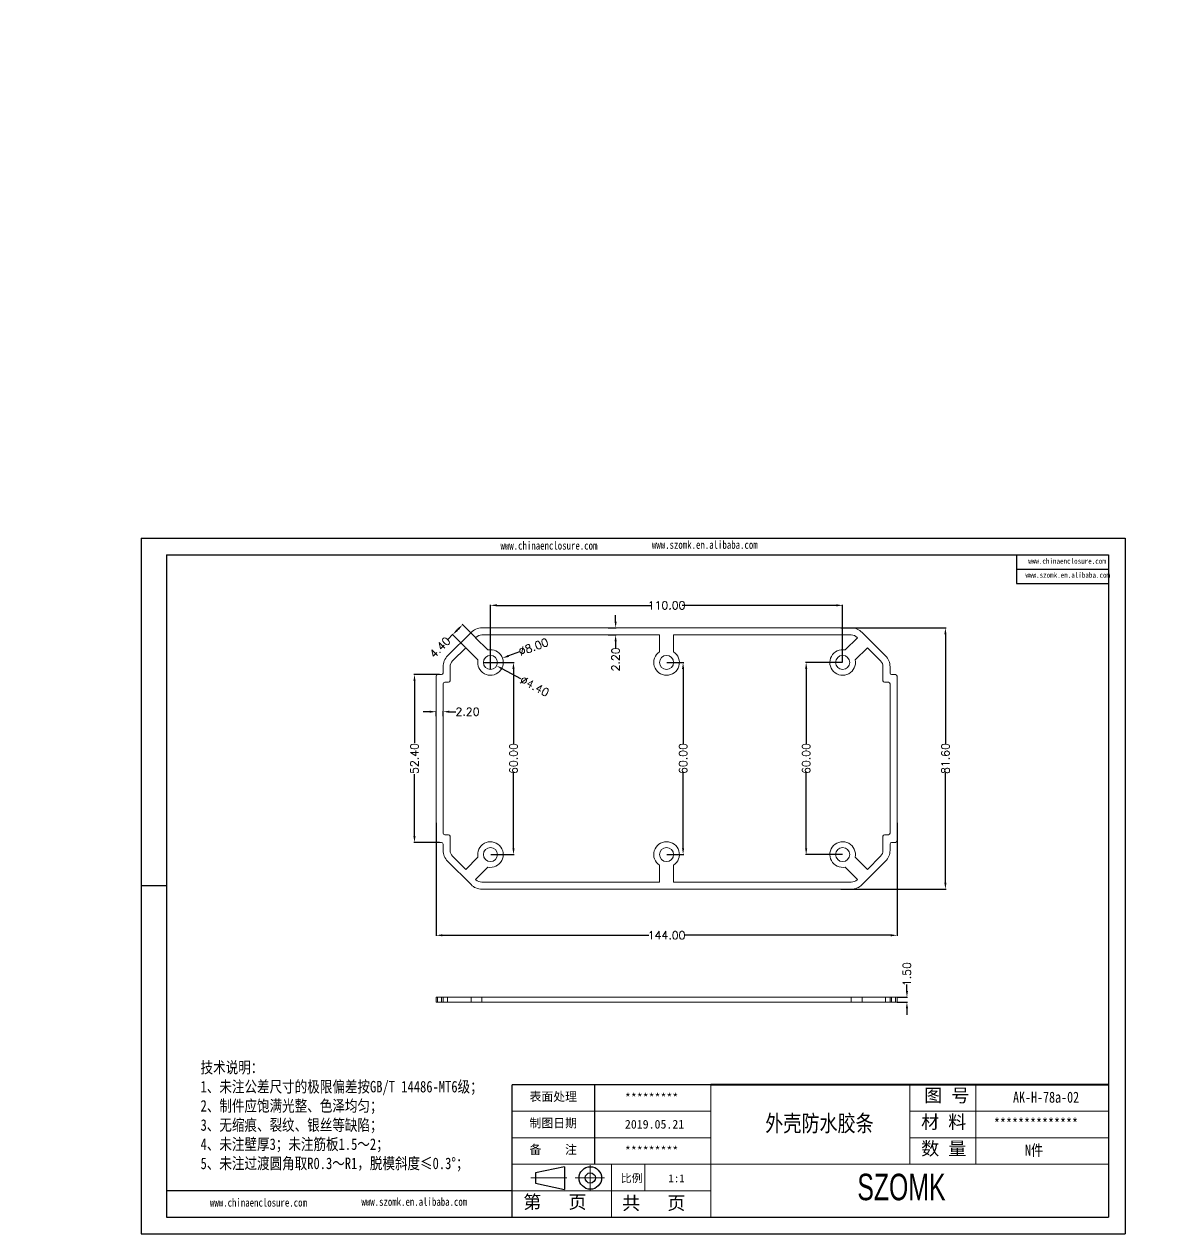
# Model space of a CAD drawing. Header units: inches. Extents: x 1127 to 4647, y 569 to 968.
# Drawn here: x 2346.3 to 2706.9, y 573 to 950.8 of the extents above; entities that cross this region are included whole.
import ezdxf

# ---------------------------------------------------------------- set-up
doc = ezdxf.new("R2010")
doc.units = ezdxf.units.IN
doc.linetypes.add('CENTER2', pattern=[28.575, 19.05, -3.175, 3.175, -3.175])
doc.layers.add('文字', color=81, linetype='Continuous')
for name, color, linetype, lineweight in [('粗实线', 7, 'Continuous', 30), ('细实线', 3, 'Continuous', 9), ('细点划线', 2, 'CENTER2', 9)]:
    doc.layers.add(name, color=color, linetype=linetype, lineweight=lineweight)
doc.styles.get("Standard").update_dxf_attribs({"font": 'txt', "bigfont": 'gbcbig.shx'})
doc.styles.add('宋体', font='', dxfattribs={"width": 0.8, "height": 3.5})
doc.styles.add('长仿宋', font='', dxfattribs={"width": 0.7, "height": 4})
doc.styles.get('宋体').set_extended_font_data('SimSun')
doc.styles.get('长仿宋').set_extended_font_data('SimSun')
doc.dimstyles.new('2', dxfattribs={"dimtxt": 1.5, "dimasz": 0.6, "dimexe": 0.18, "dimexo": 0.0625, "dimgap": 0.09, "dimtad": 0, "dimtih": 1, "dimtoh": 1, "dimzin": 0, "dimdsep": 46, "dimtxsty": 'Standard', "dimcen": 0, "dimadec": 0, "dimazin": 2, "dimtfac": 1, "dimtofl": 0, "dimtmove": 0, "dimatfit": 3, "dimfxl": 1, "dimtolj": 1, "dimtzin": 0, "dimarcsym": 0})
doc.dimstyles.new('2.5', dxfattribs={"dimtxt": 2.5, "dimasz": 2, "dimexe": 0.18, "dimexo": 0.0625, "dimgap": 0.09, "dimtad": 0, "dimzin": 0, "dimdsep": 46, "dimtxsty": 'Standard', "dimcen": 2, "dimadec": 0, "dimazin": 0, "dimtfac": 1, "dimtofl": 0, "dimtmove": 0, "dimatfit": 3, "dimfxl": 1, "dimtolj": 1, "dimtzin": 0, "dimarcsym": 0})

# ---------------------------------------------------------------- blocks, each defined once
blk = doc.blocks.new('*D104')
at = {"color": 0, "lineweight": -2}
for p, q in [((2622.02, 648.83), (2622.02, 650.83)), ((2619.01, 646.83), (2622.2, 646.83)), ((2619.01, 645.33), (2622.2, 645.33)), ((2622.02, 643.33), (2622.02, 641.33))]:
    blk.add_line(p, q, dxfattribs=at)
at = {"color": 0}
for points in [[(2621.69, 648.83), (2622.36, 648.83), (2622.02, 646.83)], [(2621.69, 643.33), (2622.36, 643.33), (2622.02, 645.33)]]:
    blk.add_solid(points, dxfattribs=at)
at = {"layer": 'Defpoints', "color": 0}
for p in [(2618.95, 646.83), (2622.02, 646.83), (2618.95, 645.33)]:
    blk.add_point(p, dxfattribs=at)
at = {"color": 0, "insert": (2622.02, 654.05), "char_height": 2.5, "attachment_point": 5, "rotation": 90}
blk.add_mtext('\\A1;1.50', dxfattribs=at)
blk = doc.blocks.new('*D105')
at = {"color": 0, "lineweight": -2}
for p, q in [((2474.95, 701.28), (2474.95, 666.01)), ((2618.95, 701.28), (2618.95, 666.01)), ((2476.95, 666.19), (2541.44, 666.19)), ((2616.95, 666.19), (2552.45, 666.19))]:
    blk.add_line(p, q, dxfattribs=at)
at = {"color": 0}
for points in [[(2476.95, 666.52), (2476.95, 665.86), (2474.95, 666.19)], [(2616.95, 666.52), (2616.95, 665.86), (2618.95, 666.19)]]:
    blk.add_solid(points, dxfattribs=at)
at = {"layer": 'Defpoints', "color": 0}
for p in [(2474.95, 701.34), (2618.95, 701.34), (2618.95, 666.19)]:
    blk.add_point(p, dxfattribs=at)
at = {"color": 0, "insert": (2546.95, 666.19), "char_height": 2.5, "attachment_point": 5}
blk.add_mtext('\\A1;144.00', dxfattribs=at)
blk = doc.blocks.new('*D106')
at = {"color": 0, "lineweight": -2}
for p, q in [((2601.33, 762.2), (2634.23, 762.2)), ((2634.05, 760.2), (2634.05, 725.87)), ((2634.05, 682.6), (2634.05, 716.94)), ((2601.33, 680.6), (2634.23, 680.6))]:
    blk.add_line(p, q, dxfattribs=at)
at = {"color": 0}
for points in [[(2633.71, 760.2), (2634.38, 760.2), (2634.05, 762.2)], [(2633.71, 682.6), (2634.38, 682.6), (2634.05, 680.6)]]:
    blk.add_solid(points, dxfattribs=at)
at = {"layer": 'Defpoints', "color": 0}
for p in [(2601.26, 762.2), (2634.05, 762.2), (2601.26, 680.6)]:
    blk.add_point(p, dxfattribs=at)
at = {"color": 0, "insert": (2634.05, 721.4), "char_height": 2.5, "attachment_point": 5, "rotation": 90}
blk.add_mtext('\\A1;81.60', dxfattribs=at)
blk = doc.blocks.new('*D107')
at = {"color": 0, "lineweight": -2}
for p, q in [((2492.01, 751.4), (2499.32, 751.4)), ((2499.14, 749.4), (2499.14, 725.87)), ((2499.14, 693.4), (2499.14, 716.94)), ((2492.01, 691.4), (2499.32, 691.4))]:
    blk.add_line(p, q, dxfattribs=at)
at = {"color": 0}
for points in [[(2498.8, 749.4), (2499.47, 749.4), (2499.14, 751.4)], [(2498.8, 693.4), (2499.47, 693.4), (2499.14, 691.4)]]:
    blk.add_solid(points, dxfattribs=at)
at = {"layer": 'Defpoints', "color": 0}
for p in [(2491.95, 751.4), (2499.14, 751.4), (2491.95, 691.4)]:
    blk.add_point(p, dxfattribs=at)
at = {"color": 0, "insert": (2499.14, 721.4), "char_height": 2.5, "attachment_point": 5, "rotation": 90}
blk.add_mtext('\\A1;60.00', dxfattribs=at)
blk = doc.blocks.new('*D108')
at = {"color": 0, "lineweight": -2}
for p, q in [((2547.01, 751.4), (2552.29, 751.4)), ((2552.11, 749.4), (2552.11, 725.87)), ((2552.11, 693.4), (2552.11, 716.94)), ((2547.01, 691.4), (2552.29, 691.4))]:
    blk.add_line(p, q, dxfattribs=at)
at = {"color": 0}
for points in [[(2551.78, 749.4), (2552.44, 749.4), (2552.11, 751.4)], [(2551.78, 693.4), (2552.44, 693.4), (2552.11, 691.4)]]:
    blk.add_solid(points, dxfattribs=at)
at = {"layer": 'Defpoints', "color": 0}
for p in [(2546.95, 751.4), (2546.95, 691.4), (2552.11, 691.4)]:
    blk.add_point(p, dxfattribs=at)
at = {"color": 0, "insert": (2552.11, 721.4), "char_height": 2.5, "attachment_point": 5, "rotation": 90}
blk.add_mtext('\\A1;60.00', dxfattribs=at)
blk = doc.blocks.new('*D109')
at = {"color": 0, "lineweight": -2}
for p, q in [((2601.89, 751.4), (2590.37, 751.4)), ((2590.55, 749.4), (2590.55, 725.87)), ((2590.55, 693.4), (2590.55, 716.94)), ((2601.89, 691.4), (2590.37, 691.4))]:
    blk.add_line(p, q, dxfattribs=at)
at = {"color": 0}
for points in [[(2590.22, 749.4), (2590.89, 749.4), (2590.55, 751.4)], [(2590.22, 693.4), (2590.89, 693.4), (2590.55, 691.4)]]:
    blk.add_solid(points, dxfattribs=at)
at = {"layer": 'Defpoints', "color": 0}
for p in [(2601.95, 751.4), (2590.55, 691.4), (2601.95, 691.4)]:
    blk.add_point(p, dxfattribs=at)
at = {"color": 0, "insert": (2590.55, 721.4), "char_height": 2.5, "attachment_point": 5, "rotation": 90}
blk.add_mtext('\\A1;60.00', dxfattribs=at)
blk = doc.blocks.new('*D110')
at = {"color": 0, "lineweight": -2}
for p, q in [((2491.95, 751.47), (2491.95, 769.43)), ((2493.95, 769.25), (2542.07, 769.25)), ((2599.95, 769.25), (2551.83, 769.25)), ((2601.95, 751.47), (2601.95, 769.43))]:
    blk.add_line(p, q, dxfattribs=at)
at = {"color": 0}
for points in [[(2493.95, 769.59), (2493.95, 768.92), (2491.95, 769.25)], [(2599.95, 769.59), (2599.95, 768.92), (2601.95, 769.25)]]:
    blk.add_solid(points, dxfattribs=at)
at = {"layer": 'Defpoints', "color": 0}
for p in [(2601.95, 769.25), (2491.95, 751.4), (2601.95, 751.4)]:
    blk.add_point(p, dxfattribs=at)
at = {"color": 0, "insert": (2546.95, 769.25), "char_height": 2.5, "attachment_point": 5}
blk.add_mtext('\\A1;110.00', dxfattribs=at)
blk = doc.blocks.new('*D111')
at = {"color": 0, "lineweight": -2}
for p, q in [((2491.95, 749.4), (2491.95, 753.4)), ((2500.97, 754.69), (2497.59, 753.46)), ((2489.95, 751.4), (2493.95, 751.4))]:
    blk.add_line(p, q, dxfattribs=at)
at = {"color": 0}
blk.add_solid([(2497.47, 753.77), (2497.7, 753.14), (2495.71, 752.77)], dxfattribs=at)
at = {"layer": 'Defpoints', "color": 0}
for p in [(2495.71, 752.77), (2488.19, 750.03)]:
    blk.add_point(p, dxfattribs=at)
at = {"color": 0, "insert": (2505.36, 756.29), "char_height": 2.5, "attachment_point": 5, "rotation": 20.0162}
blk.add_mtext('\\A1;∅8.00', dxfattribs=at)
blk = doc.blocks.new('*D112')
at = {"color": 0, "lineweight": -2}
for p, q in [((2491.95, 749.4), (2491.95, 753.4)), ((2489.95, 751.4), (2493.95, 751.4)), ((2501.44, 746.3), (2495.65, 749.41))]:
    blk.add_line(p, q, dxfattribs=at)
at = {"color": 0}
blk.add_solid([(2495.8, 749.71), (2495.49, 749.12), (2493.89, 750.36)], dxfattribs=at)
at = {"layer": 'Defpoints', "color": 0}
for p in [(2490.01, 752.45), (2493.89, 750.36)]:
    blk.add_point(p, dxfattribs=at)
at = {"color": 0, "insert": (2505.74, 743.98), "char_height": 2.5, "attachment_point": 5, "rotation": 331.727}
blk.add_mtext('\\A1;∅4.40', dxfattribs=at)
blk = doc.blocks.new('*D113')
at = {"color": 0, "lineweight": -2}
for p, q in [((2487.28, 759.18), (2483.13, 763.33)), ((2480.14, 760.1), (2478.73, 758.68)), ((2484.17, 756.07), (2480.02, 760.22)), ((2481.84, 761.79), (2481.56, 761.51))]:
    blk.add_line(p, q, dxfattribs=at)
at = {"color": 0}
for points in [[(2481.6, 762.03), (2482.08, 761.56), (2483.25, 763.21)], [(2481.32, 761.75), (2481.79, 761.27), (2480.14, 760.1)]]:
    blk.add_solid(points, dxfattribs=at)
at = {"layer": 'Defpoints', "color": 0}
for p in [(2480.14, 760.1), (2484.21, 756.03), (2487.32, 759.14)]:
    blk.add_point(p, dxfattribs=at)
at = {"color": 0, "insert": (2476.16, 756.11), "char_height": 2.5, "attachment_point": 5, "rotation": 45}
blk.add_mtext('\\A1;4.40', dxfattribs=at)
blk = doc.blocks.new('*D114')
at = {"color": 0, "lineweight": -2}
for p, q in [((2475.99, 747.6), (2468.03, 747.6)), ((2468.21, 745.6), (2468.21, 726.29)), ((2468.21, 697.2), (2468.21, 716.52)), ((2475.99, 695.2), (2468.03, 695.2))]:
    blk.add_line(p, q, dxfattribs=at)
at = {"color": 0}
for points in [[(2467.88, 745.6), (2468.55, 745.6), (2468.21, 747.6)], [(2467.88, 697.2), (2468.55, 697.2), (2468.21, 695.2)]]:
    blk.add_solid(points, dxfattribs=at)
at = {"layer": 'Defpoints', "color": 0}
for p in [(2468.21, 747.6), (2476.05, 747.6), (2476.05, 695.2)]:
    blk.add_point(p, dxfattribs=at)
at = {"color": 0, "insert": (2468.21, 721.4), "char_height": 2.5, "attachment_point": 5, "rotation": 90}
blk.add_mtext('\\A1;52.40', dxfattribs=at)
blk = doc.blocks.new('*D115')
at = {"color": 0, "lineweight": -2}
for p, q in [((2472.95, 736.03), (2470.95, 736.03)), ((2474.95, 734.67), (2474.95, 736.21)), ((2477.15, 734.67), (2477.15, 736.21)), ((2479.15, 736.03), (2481.15, 736.03))]:
    blk.add_line(p, q, dxfattribs=at)
at = {"color": 0}
for points in [[(2472.95, 736.36), (2472.95, 735.69), (2474.95, 736.03)], [(2479.15, 736.36), (2479.15, 735.69), (2477.15, 736.03)]]:
    blk.add_solid(points, dxfattribs=at)
at = {"layer": 'Defpoints', "color": 0}
for p in [(2474.95, 734.61), (2477.15, 736.03), (2477.15, 734.61)]:
    blk.add_point(p, dxfattribs=at)
at = {"color": 0, "insert": (2484.78, 736.03), "char_height": 2.5, "attachment_point": 5}
blk.add_mtext('\\A1;2.20', dxfattribs=at)
blk = doc.blocks.new('*D116')
at = {"color": 0, "lineweight": -2}
for p, q in [((2531.04, 764.2), (2531.04, 766.2)), ((2528.68, 762.2), (2531.22, 762.2)), ((2528.68, 760), (2531.22, 760)), ((2531.04, 758), (2531.04, 756))]:
    blk.add_line(p, q, dxfattribs=at)
at = {"color": 0}
for points in [[(2530.71, 764.2), (2531.37, 764.2), (2531.04, 762.2)], [(2530.71, 758), (2531.37, 758), (2531.04, 760)]]:
    blk.add_solid(points, dxfattribs=at)
at = {"layer": 'Defpoints', "color": 0}
for p in [(2528.62, 762.2), (2528.62, 760), (2531.04, 760)]:
    blk.add_point(p, dxfattribs=at)
at = {"color": 0, "insert": (2531.04, 752.37), "char_height": 2.5, "attachment_point": 5, "rotation": 90}
blk.add_mtext('\\A1;2.20', dxfattribs=at)
blk = doc.blocks.new('*D187')
at = {"color": 0, "lineweight": -2}
for p, q in [((3628.76, 895.48), (3628.76, 899.48)), ((3626.76, 897.48), (3630.76, 897.48)), ((3635.21, 898.33), (3633.22, 898.07)), ((1444.45, 822.33), (1444.45, 781.38)), ((1534.37, 822.33), (1534.37, 781.38)), ((1446.45, 781.56), (1484.32, 781.56)), ((1532.37, 781.56), (1494.5, 781.56))]:
    blk.add_line(p, q, dxfattribs=at)
at = {"color": 0}
for points in [[(3633.18, 898.4), (3633.27, 897.74), (3631.24, 897.81)], [(1446.45, 781.9), (1446.45, 781.23), (1444.45, 781.56)], [(1532.37, 781.9), (1532.37, 781.23), (1534.37, 781.56)]]:
    blk.add_solid(points, dxfattribs=at)
at = {"layer": 'Defpoints', "color": 0}
for p in [(3626.28, 897.15), (3631.24, 897.81), (1444.45, 822.39), (1534.37, 822.39), (1534.37, 781.56)]:
    blk.add_point(p, dxfattribs=at)
at = {"color": 0, "insert": (3639.84, 898.94), "char_height": 2.5, "attachment_point": 5, "rotation": 7.5285}
blk.add_mtext('\\A1;∅5.00', dxfattribs=at)
at = {"color": 0, "insert": (1489.41, 781.56), "char_height": 2.5, "attachment_point": 5}
blk.add_mtext('\\A1;89.93', dxfattribs=at)
blk = doc.blocks.new('*D188')
at = {"color": 0, "lineweight": -2}
for p, q in [((3628.76, 895.48), (3628.76, 899.48)), ((3626.76, 897.48), (3630.76, 897.48)), ((3633.47, 894.81), (3631.73, 895.8)), ((1466.91, 816.91), (1466.91, 791.4)), ((1511.91, 816.91), (1511.91, 791.4)), ((1468.91, 791.58), (1484.74, 791.58)), ((1509.91, 791.58), (1494.08, 791.58))]:
    blk.add_line(p, q, dxfattribs=at)
at = {"color": 0}
for points in [[(3631.89, 896.09), (3631.56, 895.51), (3629.99, 896.78)], [(1468.91, 791.91), (1468.91, 791.24), (1466.91, 791.58)], [(1509.91, 791.91), (1509.91, 791.24), (1511.91, 791.58)]]:
    blk.add_solid(points, dxfattribs=at)
at = {"layer": 'Defpoints', "color": 0}
for p in [(3627.54, 898.17), (3629.99, 896.78), (1466.91, 816.97), (1511.91, 816.97), (1511.91, 791.58)]:
    blk.add_point(p, dxfattribs=at)
at = {"color": 0, "insert": (3637.9, 892.3), "char_height": 2.5, "attachment_point": 5, "rotation": 330.4525}
blk.add_mtext('\\A1;∅2.82', dxfattribs=at)
at = {"color": 0, "insert": (1489.41, 791.58), "char_height": 2.5, "attachment_point": 5}
blk.add_mtext('\\A1;45.00', dxfattribs=at)
blk = doc.blocks.new('*D189')
at = {"color": 0, "lineweight": -2}
for p, q in [((1459.41, 877.03), (1459.41, 891.85)), ((1461.41, 891.67), (1484.94, 891.67)), ((1517.41, 891.67), (1493.87, 891.67)), ((1519.41, 877.03), (1519.41, 891.85)), ((3453.42, 813.39), (3452.82, 813.39)), ((3453.42, 810.54), (3453.42, 813.57)), ((3455.82, 813.39), (3454.02, 813.39)), ((3456.42, 810.54), (3456.42, 813.57))]:
    blk.add_line(p, q, dxfattribs=at)
at = {"color": 0}
for points in [[(1461.41, 892), (1461.41, 891.33), (1459.41, 891.67)], [(1517.41, 892), (1517.41, 891.33), (1519.41, 891.67)], [(3454.02, 813.49), (3454.02, 813.29), (3453.42, 813.39)], [(3455.82, 813.49), (3455.82, 813.29), (3456.42, 813.39)]]:
    blk.add_solid(points, dxfattribs=at)
at = {"layer": 'Defpoints', "color": 0}
for p in [(1519.41, 891.67), (1459.41, 876.97), (1519.41, 876.97), (3453.42, 813.39), (3453.42, 810.48), (3456.42, 810.48)]:
    blk.add_point(p, dxfattribs=at)
at = {"color": 0, "attachment_point": 5}
for s, insert, char_height in [('\\A1;60.00', (1489.41, 891.67), 2.5), ('\\A1;3.00', (3450.73, 813.39), 1.5)]:
    blk.add_mtext(s, dxfattribs=dict(at, insert=insert, char_height=char_height))
blk = doc.blocks.new('*D190')
at = {"color": 0, "lineweight": -2}
for p, q in [((3454.85, 810.48), (3450.62, 810.48)), ((3450.8, 809.88), (3450.8, 808.32)), ((3450.8, 805.08), (3450.8, 806.64)), ((1464.41, 803.13), (1464.41, 787.23)), ((1514.41, 803.13), (1514.41, 787.23)), ((3454.08, 804.48), (3450.62, 804.48)), ((1466.41, 787.41), (1484.94, 787.41)), ((1512.41, 787.41), (1493.87, 787.41))]:
    blk.add_line(p, q, dxfattribs=at)
at = {"color": 0}
for points in [[(3450.7, 809.88), (3450.9, 809.88), (3450.8, 810.48)], [(3450.7, 805.08), (3450.9, 805.08), (3450.8, 804.48)], [(1466.41, 787.74), (1466.41, 787.07), (1464.41, 787.41)], [(1512.41, 787.74), (1512.41, 787.07), (1514.41, 787.41)]]:
    blk.add_solid(points, dxfattribs=at)
at = {"layer": 'Defpoints', "color": 0}
for p in [(3450.8, 810.48), (3454.92, 810.48), (1464.41, 803.2), (1514.41, 803.2), (3454.14, 804.48), (1514.41, 787.41)]:
    blk.add_point(p, dxfattribs=at)
at = {"color": 0, "attachment_point": 5}
for s, insert, char_height in [('\\A1;6.00', (3450.8, 807.48), 1.5), ('\\A1;50.00', (1489.41, 787.41), 2.5)]:
    blk.add_mtext(s, dxfattribs=dict(at, insert=insert, char_height=char_height))
blk = doc.blocks.new('*D191')
at = {"color": 0, "lineweight": -2}
for p, q in [((1516.66, 950.76), (1546.52, 950.76)), ((1546.34, 948.76), (1546.34, 882.89)), ((1546.34, 805.18), (1546.34, 871.05)), ((3458.05, 819.83), (3453.96, 819.83)), ((3457.55, 816.33), (3453.96, 816.33)), ((3454.14, 819.23), (3454.14, 818.92)), ((3454.14, 816.93), (3454.14, 817.24)), ((1516.66, 803.18), (1546.52, 803.18))]:
    blk.add_line(p, q, dxfattribs=at)
at = {"color": 0}
for points in [[(1546, 948.76), (1546.67, 948.76), (1546.34, 950.76)], [(3454.04, 819.23), (3454.24, 819.23), (3454.14, 819.83)], [(3454.04, 816.93), (3454.24, 816.93), (3454.14, 816.33)], [(1546, 805.18), (1546.67, 805.18), (1546.34, 803.18)]]:
    blk.add_solid(points, dxfattribs=at)
at = {"layer": 'Defpoints', "color": 0}
for p in [(1516.59, 950.76), (1546.34, 950.76), (3454.14, 819.83), (3457.62, 816.33), (3458.12, 819.83), (1516.59, 803.18)]:
    blk.add_point(p, dxfattribs=at)
at = {"color": 0, "insert": (1546.34, 876.97), "char_height": 2.5, "attachment_point": 5, "rotation": 90}
blk.add_mtext('\\A1;147.58', dxfattribs=at)
at = {"color": 0, "insert": (3454.14, 818.08), "char_height": 1.5, "attachment_point": 5}
blk.add_mtext('\\A1;3.50', dxfattribs=at)
blk = doc.blocks.new('*D192')
at = {"color": 0, "lineweight": -2}
for p, q in [((1572.64, 820.6), (1572.64, 803.42)), ((1597.64, 820.6), (1597.64, 803.42)), ((3457.02, 819.15), (3456.42, 819.15)), ((3457.62, 818.79), (3457.62, 819.33)), ((3458.62, 818.79), (3458.62, 819.33)), ((3459.22, 819.15), (3464.12, 819.15)), ((1574.64, 803.6), (1580.47, 803.6)), ((1595.64, 803.6), (1589.82, 803.6))]:
    blk.add_line(p, q, dxfattribs=at)
at = {"color": 0}
for points in [[(3457.02, 819.25), (3457.02, 819.05), (3457.62, 819.15)], [(3459.22, 819.25), (3459.22, 819.05), (3458.62, 819.15)], [(1574.64, 803.93), (1574.64, 803.27), (1572.64, 803.6)], [(1595.64, 803.93), (1595.64, 803.27), (1597.64, 803.6)]]:
    blk.add_solid(points, dxfattribs=at)
at = {"layer": 'Defpoints', "color": 0}
for p in [(1572.64, 820.66), (1597.64, 820.66), (3457.62, 818.72), (3458.62, 819.15), (3458.62, 818.72), (1597.64, 803.6)]:
    blk.add_point(p, dxfattribs=at)
at = {"color": 0, "attachment_point": 5}
for s, insert, char_height in [('\\A1;1.00', (3465.96, 819.15), 1.5), ('\\A1;25.00', (1585.14, 803.6), 2.5)]:
    blk.add_mtext(s, dxfattribs=dict(at, insert=insert, char_height=char_height))
blk = doc.blocks.new('*D194')
at = {"color": 0, "lineweight": -2}
for p, q in [((1382.71, 948.25), (1417.88, 948.25)), ((1417.7, 946.25), (1417.7, 880.38)), ((1417.7, 802.67), (1417.7, 868.54)), ((3414.42, 798.63), (3414.42, 801.19)), ((3414.42, 801.19), (3415.02, 801.19)), ((1385.15, 800.67), (1417.88, 800.67)), ((3409.68, 798.63), (3414.6, 798.63)), ((3414.42, 795.73), (3414.42, 798.03)), ((3409.68, 795.13), (3414.6, 795.13))]:
    blk.add_line(p, q, dxfattribs=at)
at = {"color": 0}
for points in [[(1417.37, 946.25), (1418.04, 946.25), (1417.7, 948.25)], [(1417.37, 802.67), (1418.04, 802.67), (1417.7, 800.67)], [(3414.32, 798.03), (3414.52, 798.03), (3414.42, 798.63)], [(3414.32, 795.73), (3414.52, 795.73), (3414.42, 795.13)]]:
    blk.add_solid(points, dxfattribs=at)
at = {"layer": 'Defpoints', "color": 0}
for p in [(1382.65, 948.25), (1417.7, 948.25), (1385.09, 800.67), (3409.62, 798.63), (3414.42, 798.63), (3409.62, 795.13)]:
    blk.add_point(p, dxfattribs=at)
at = {"color": 0, "insert": (1417.7, 874.46), "char_height": 2.5, "attachment_point": 5, "rotation": 90}
blk.add_mtext('\\A1;147.58', dxfattribs=at)
at = {"color": 0, "insert": (3417.24, 801.19), "char_height": 1.5, "attachment_point": 5}
blk.add_mtext('\\A1;3.50', dxfattribs=at)
blk = doc.blocks.new('*D195')
at = {"color": 0, "lineweight": -2}
for p, q in [((1323.41, 894.02), (1323.41, 899.3)), ((1392.41, 894.02), (1392.41, 899.3)), ((1325.41, 899.12), (1353.23, 899.12)), ((1390.41, 899.12), (1362.58, 899.12)), ((3408.02, 801.03), (3405.67, 801.03)), ((3408.62, 798.23), (3408.62, 801.21)), ((3409.62, 798.23), (3409.62, 801.21)), ((3410.22, 801.03), (3410.82, 801.03))]:
    blk.add_line(p, q, dxfattribs=at)
at = {"color": 0}
for points in [[(1325.41, 899.45), (1325.41, 898.79), (1323.41, 899.12)], [(1390.41, 899.45), (1390.41, 898.79), (1392.41, 899.12)], [(3408.02, 801.13), (3408.02, 800.93), (3408.62, 801.03)], [(3410.22, 801.13), (3410.22, 800.93), (3409.62, 801.03)]]:
    blk.add_solid(points, dxfattribs=at)
at = {"layer": 'Defpoints', "color": 0}
for p in [(1323.41, 899.12), (1323.41, 893.96), (1392.41, 893.96), (3408.62, 801.03), (3408.62, 798.17), (3409.62, 798.17)]:
    blk.add_point(p, dxfattribs=at)
at = {"color": 0, "attachment_point": 5}
for s, insert, char_height in [('\\A1;69.00', (1357.91, 899.12), 2.5), ('\\A1;1.00', (3403.83, 801.03), 1.5)]:
    blk.add_mtext(s, dxfattribs=dict(at, insert=insert, char_height=char_height))
blk = doc.blocks.new('*D196')
at = {"color": 0, "lineweight": -2}
for p, q in [((1365.45, 937.96), (1375.79, 937.96)), ((1375.61, 935.96), (1375.61, 879.97)), ((1375.61, 812.96), (1375.61, 868.95)), ((1370.62, 810.96), (1375.79, 810.96)), ((3449.12, 789.48), (3495.25, 789.48)), ((3495.07, 788.88), (3495.07, 779.92)), ((3495.07, 769.29), (3495.07, 778.24)), ((3453.64, 768.69), (3495.25, 768.69))]:
    blk.add_line(p, q, dxfattribs=at)
at = {"color": 0}
for points in [[(1375.28, 935.96), (1375.95, 935.96), (1375.61, 937.96)], [(1375.28, 812.96), (1375.95, 812.96), (1375.61, 810.96)], [(3494.97, 788.88), (3495.17, 788.88), (3495.07, 789.48)], [(3494.97, 769.29), (3495.17, 769.29), (3495.07, 768.69)]]:
    blk.add_solid(points, dxfattribs=at)
at = {"layer": 'Defpoints', "color": 0}
for p in [(1365.39, 937.96), (1370.56, 810.96), (1375.61, 810.96), (3449.06, 789.48), (3453.58, 768.69), (3495.07, 768.69)]:
    blk.add_point(p, dxfattribs=at)
at = {"color": 0, "insert": (1375.61, 874.46), "char_height": 2.5, "attachment_point": 5, "rotation": 90}
blk.add_mtext('\\A1;127.00', dxfattribs=at)
at = {"color": 0, "insert": (3495.07, 779.08), "char_height": 1.5, "attachment_point": 5}
blk.add_mtext('\\A1;20.79', dxfattribs=at)
blk = doc.blocks.new('*D197')
at = {"color": 0, "lineweight": -2}
for p, q in [((1466.91, 864.97), (1466.91, 868.97)), ((1464.91, 866.97), (1468.91, 866.97)), ((1473.14, 865.1), (1471.22, 865.68)), ((3445.35, 825.48), (3495.25, 825.48)), ((3495.07, 824.88), (3495.07, 808.32)), ((3495.07, 790.08), (3495.07, 806.64)), ((3450.87, 789.48), (3495.25, 789.48))]:
    blk.add_line(p, q, dxfattribs=at)
at = {"color": 0}
for points in [[(1471.32, 866), (1471.12, 865.36), (1469.3, 866.25)], [(3494.97, 824.88), (3495.17, 824.88), (3495.07, 825.48)], [(3494.97, 790.08), (3495.17, 790.08), (3495.07, 789.48)]]:
    blk.add_solid(points, dxfattribs=at)
at = {"layer": 'Defpoints', "color": 0}
for p in [(1464.51, 867.69), (1469.3, 866.25), (3445.28, 825.48), (3495.07, 825.48), (3450.81, 789.48)]:
    blk.add_point(p, dxfattribs=at)
at = {"color": 0, "insert": (1477.61, 863.76), "char_height": 2.5, "attachment_point": 5, "rotation": 343.2997}
blk.add_mtext('\\A1;∅5.00', dxfattribs=at)
at = {"color": 0, "insert": (3495.07, 807.48), "char_height": 1.5, "attachment_point": 5}
blk.add_mtext('\\A1;36.00', dxfattribs=at)
blk = doc.blocks.new('*D198')
at = {"color": 0, "lineweight": -2}
for p, q in [((3633.7, 913.45), (3601.79, 913.45)), ((3601.97, 911.45), (3601.97, 847.99)), ((1466.91, 864.97), (1466.91, 868.97)), ((1464.91, 866.97), (1468.91, 866.97)), ((1477.42, 859), (1469.54, 864.98)), ((3601.97, 773.5), (3601.97, 836.97)), ((3633.7, 771.5), (3601.79, 771.5))]:
    blk.add_line(p, q, dxfattribs=at)
at = {"color": 0}
for points in [[(3601.63, 911.45), (3602.3, 911.45), (3601.97, 913.45)], [(1469.74, 865.24), (1469.34, 864.71), (1467.94, 866.18)], [(3601.63, 773.5), (3602.3, 773.5), (3601.97, 771.5)]]:
    blk.add_solid(points, dxfattribs=at)
at = {"layer": 'Defpoints', "color": 0}
for p in [(3601.97, 913.45), (3633.76, 913.45), (1465.87, 867.76), (1467.94, 866.18), (3633.76, 771.5)]:
    blk.add_point(p, dxfattribs=at)
at = {"color": 0, "char_height": 2.5, "attachment_point": 5}
for s, insert, rotation in [('\\A1;∅2.60', (1481.3, 856.05), 322.8069), ('\\A1;141.95', (3601.97, 842.48), 90)]:
    blk.add_mtext(s, dxfattribs=dict(at, insert=insert, rotation=rotation))
blk = doc.blocks.new('*D199')
at = {"color": 0, "lineweight": -2}
for p, q in [((1459.41, 929.97), (1459.41, 933.97)), ((1465.56, 934.07), (1463.67, 933.43)), ((1457.41, 931.97), (1461.41, 931.97)), ((3540.25, 792.03), (3540.25, 763.09)), ((3560.75, 792.03), (3560.75, 763.09)), ((3542.25, 763.27), (3545.83, 763.27)), ((3558.75, 763.27), (3555.17, 763.27))]:
    blk.add_line(p, q, dxfattribs=at)
at = {"color": 0}
for points in [[(1463.56, 933.74), (1463.78, 933.11), (1461.78, 932.78)], [(3542.25, 763.6), (3542.25, 762.94), (3540.25, 763.27)], [(3558.75, 763.6), (3558.75, 762.94), (3560.75, 763.27)]]:
    blk.add_solid(points, dxfattribs=at)
at = {"layer": 'Defpoints', "color": 0}
for p in [(1457.04, 931.16), (1461.78, 932.78), (3540.25, 792.09), (3560.75, 792.09), (3560.75, 763.27)]:
    blk.add_point(p, dxfattribs=at)
at = {"color": 0, "insert": (1469.98, 935.58), "char_height": 2.5, "attachment_point": 5, "rotation": 18.863}
blk.add_mtext('\\A1;∅5.00', dxfattribs=at)
at = {"color": 0, "insert": (3550.5, 763.27), "char_height": 2.5, "attachment_point": 5}
blk.add_mtext('\\A1;20.50', dxfattribs=at)
blk = doc.blocks.new('*D200')
at = {"color": 0, "lineweight": -2}
for p, q in [((1459.41, 929.97), (1459.41, 933.97)), ((1457.41, 931.97), (1461.41, 931.97)), ((1464.88, 928.95), (1463.13, 929.92)), ((3636.26, 782.42), (3636.26, 751.87)), ((3681.26, 782.42), (3681.26, 751.87)), ((3638.26, 752.05), (3654.09, 752.05)), ((3679.26, 752.05), (3663.44, 752.05))]:
    blk.add_line(p, q, dxfattribs=at)
at = {"color": 0}
for points in [[(1463.29, 930.21), (1462.96, 929.62), (1461.38, 930.88)], [(3638.26, 752.38), (3638.26, 751.72), (3636.26, 752.05)], [(3679.26, 752.38), (3679.26, 751.72), (3681.26, 752.05)]]:
    blk.add_solid(points, dxfattribs=at)
at = {"layer": 'Defpoints', "color": 0}
for p in [(1457.44, 933.06), (1461.38, 930.88), (3636.26, 782.48), (3681.26, 782.48), (3681.26, 752.05)]:
    blk.add_point(p, dxfattribs=at)
at = {"color": 0, "insert": (1469.33, 926.49), "char_height": 2.5, "attachment_point": 5, "rotation": 331.0628}
blk.add_mtext('\\A1;∅4.49', dxfattribs=at)
at = {"color": 0, "insert": (3658.76, 752.05), "char_height": 2.5, "attachment_point": 5}
blk.add_mtext('\\A1;45.00', dxfattribs=at)
blk = doc.blocks.new('*D201')
at = {"color": 0, "lineweight": -2}
for p, q in [((1459.41, 929.97), (1459.41, 933.97)), ((1457.41, 931.97), (1461.41, 931.97)), ((1463.68, 925.17), (1461.14, 929.22)), ((3631.76, 793.55), (3631.76, 798.04)), ((3633.76, 797.86), (3653.13, 797.86)), ((3682.26, 797.86), (3662.89, 797.86)), ((3684.26, 796.63), (3684.26, 798.04))]:
    blk.add_line(p, q, dxfattribs=at)
at = {"color": 0}
for points in [[(1461.42, 929.39), (1460.85, 929.04), (1460.07, 930.91)], [(3633.76, 798.19), (3633.76, 797.52), (3631.76, 797.86)], [(3682.26, 798.19), (3682.26, 797.52), (3684.26, 797.86)]]:
    blk.add_solid(points, dxfattribs=at)
at = {"layer": 'Defpoints', "color": 0}
for p in [(1458.74, 933.03), (1460.07, 930.91), (3684.26, 797.86), (3631.76, 793.49), (3684.26, 796.57)]:
    blk.add_point(p, dxfattribs=at)
at = {"color": 0, "insert": (1466.27, 921.04), "char_height": 2.5, "attachment_point": 5, "rotation": 302.1068}
blk.add_mtext('\\A1;∅2.50', dxfattribs=at)
at = {"color": 0, "insert": (3658.01, 797.86), "char_height": 2.5, "attachment_point": 5}
blk.add_mtext('\\A1;52.50', dxfattribs=at)
blk = doc.blocks.new('*D202')
at = {"color": 0, "lineweight": -2}
for p, q in [((1454.75, 846.46), (1454.75, 848.53)), ((1456.75, 848.35), (1484.32, 848.35)), ((1522.07, 848.35), (1494.5, 848.35)), ((1524.07, 843.87), (1524.07, 848.53)), ((3629.76, 793.45), (3629.76, 794.3)), ((3631.76, 794.12), (3653.09, 794.12)), ((3683.76, 794.12), (3662.44, 794.12)), ((3685.76, 795.55), (3685.76, 793.94))]:
    blk.add_line(p, q, dxfattribs=at)
at = {"color": 0}
for points in [[(1456.75, 848.69), (1456.75, 848.02), (1454.75, 848.35)], [(1522.07, 848.69), (1522.07, 848.02), (1524.07, 848.35)], [(3631.76, 794.45), (3631.76, 793.79), (3629.76, 794.12)], [(3683.76, 794.45), (3683.76, 793.79), (3685.76, 794.12)]]:
    blk.add_solid(points, dxfattribs=at)
at = {"layer": 'Defpoints', "color": 0}
for p in [(1454.75, 848.35), (1454.75, 846.4), (1524.07, 843.8), (3629.76, 794.12), (3685.76, 795.62), (3629.76, 793.38)]:
    blk.add_point(p, dxfattribs=at)
at = {"color": 0, "char_height": 2.5, "attachment_point": 5}
for s, insert in [('\\A1;69.32', (1489.41, 848.35)), ('\\A1;56.00', (3657.76, 794.12))]:
    blk.add_mtext(s, dxfattribs=dict(at, insert=insert))
blk = doc.blocks.new('*D203')
at = {"color": 0, "lineweight": -2}
for p, q in [((1504.48, 870.63), (1498.69, 870.63)), ((1498.87, 868.63), (1498.87, 847.06)), ((1498.87, 815.31), (1498.87, 836.88)), ((1499.14, 813.31), (1498.69, 813.31)), ((3628.76, 787.42), (3628.76, 746.86)), ((3688.76, 787.42), (3688.76, 746.86)), ((3630.76, 747.04), (3654.3, 747.04)), ((3686.76, 747.04), (3663.23, 747.04))]:
    blk.add_line(p, q, dxfattribs=at)
at = {"color": 0}
for points in [[(1498.53, 868.63), (1499.2, 868.63), (1498.87, 870.63)], [(1498.53, 815.31), (1499.2, 815.31), (1498.87, 813.31)], [(3630.76, 747.37), (3630.76, 746.71), (3628.76, 747.04)], [(3686.76, 747.37), (3686.76, 746.71), (3688.76, 747.04)]]:
    blk.add_solid(points, dxfattribs=at)
at = {"layer": 'Defpoints', "color": 0}
for p in [(1504.54, 870.63), (1498.87, 813.31), (1499.2, 813.31), (3628.76, 787.48), (3688.76, 787.48), (3688.76, 747.04)]:
    blk.add_point(p, dxfattribs=at)
at = {"color": 0, "insert": (1498.87, 841.97), "char_height": 2.5, "attachment_point": 5, "rotation": 90}
blk.add_mtext('\\A1;57.32', dxfattribs=at)
at = {"color": 0, "insert": (3658.76, 747.04), "char_height": 2.5, "attachment_point": 5}
blk.add_mtext('\\A1;60.00', dxfattribs=at)

msp = doc.modelspace()

# ---------------------------------------------------------------- linework, layer by layer
for p, q in [((2382.846, 790.232), (2690.135, 790.232)), ((2382.846, 790.232), (2382.846, 572.957)), ((2690.135, 790.232), (2690.135, 572.957)), ((2390.797, 785.059), (2684.961, 785.059)), ((2390.797, 785.059), (2390.797, 578.13)), ((2656.221, 785.059), (2656.221, 776.077)), ((2684.961, 785.059), (2684.961, 578.13)), ((2656.221, 780.568), (2684.961, 780.568)), ((2656.221, 776.077), (2684.961, 776.077)), ((2390.797, 681.594), (2382.846, 681.594)), ((2382.846, 673.547), (2382.846, 572.957)), ((2560.804, 619.516), (2498.726, 619.516)), ((2498.726, 578.13), (2498.726, 619.516)), ((2524.592, 594.684), (2524.592, 619.516)), ((2498.726, 586.407), (2390.797, 586.407)), ((2390.797, 578.13), (2684.961, 578.13)), ((2382.846, 572.957), (2690.135, 572.957)), ((2382.846, 572.957), (2525.109, 572.957))]:
    msp.add_line(p, q)
at = {"color": 7, "linetype": 'Continuous', "lineweight": 15}
for p, q in [((2485.867, 760.798), (2478.553, 753.484)), ((2604.634, 762.203), (2489.261, 762.203)), ((2544.748, 760.003), (2489.261, 760.003)), ((2544.748, 754.744), (2544.748, 760.003)), ((2604.634, 760.003), (2549.148, 760.003)), ((2549.148, 760.003), (2549.148, 754.744)), ((2615.342, 753.484), (2608.028, 760.798)), ((2484.21, 756.029), (2480.109, 751.928)), ((2488.03, 752.21), (2484.21, 756.029)), ((2487.423, 759.242), (2487.322, 759.141)), ((2487.322, 759.141), (2491.141, 755.321)), ((2602.754, 755.321), (2606.574, 759.141)), ((2609.685, 756.029), (2605.865, 752.21)), ((2606.574, 759.141), (2606.472, 759.242)), ((2613.786, 751.928), (2609.685, 756.029)), ((2477.148, 750.09), (2477.148, 748.103)), ((2479.348, 750.09), (2479.348, 745.703)), ((2614.548, 745.703), (2614.548, 750.09)), ((2616.748, 748.103), (2616.748, 750.09)), ((2474.948, 747.103), (2474.948, 695.703)), ((2476.648, 747.603), (2475.448, 747.603)), ((2477.148, 744.703), (2477.148, 698.103)), ((2478.848, 745.203), (2477.648, 745.203)), ((2616.248, 745.203), (2615.048, 745.203)), ((2616.748, 698.103), (2616.748, 744.703)), ((2618.448, 747.603), (2617.248, 747.603)), ((2618.948, 695.703), (2618.948, 747.103)), ((2475.448, 695.203), (2476.648, 695.203)), ((2477.648, 697.603), (2478.848, 697.603)), ((2479.348, 697.103), (2479.348, 692.717)), ((2614.548, 692.717), (2614.548, 697.103)), ((2615.048, 697.603), (2616.248, 697.603)), ((2617.248, 695.203), (2618.448, 695.203)), ((2477.148, 694.703), (2477.148, 692.717)), ((2616.748, 692.717), (2616.748, 694.703)), ((2478.553, 689.323), (2485.867, 682.009)), ((2480.109, 690.879), (2484.21, 686.777)), ((2484.21, 686.777), (2488.03, 690.597)), ((2544.748, 682.803), (2544.748, 688.063)), ((2549.148, 688.063), (2549.148, 682.803)), ((2605.865, 690.597), (2609.685, 686.777)), ((2608.028, 682.009), (2615.342, 689.323)), ((2609.685, 686.777), (2613.786, 690.879)), ((2491.141, 687.486), (2487.322, 683.666)), ((2606.574, 683.666), (2602.754, 687.486)), ((2487.322, 683.666), (2487.423, 683.565)), ((2489.261, 682.803), (2544.748, 682.803)), ((2489.261, 680.603), (2604.634, 680.603)), ((2549.148, 682.803), (2604.634, 682.803)), ((2606.472, 683.565), (2606.574, 683.666)), ((2474.948, 645.331), (2474.948, 646.831)), ((2475.448, 646.831), (2474.948, 646.831)), ((2475.448, 645.331), (2475.448, 646.831)), ((2476.648, 646.831), (2475.448, 646.831)), ((2476.648, 645.331), (2476.648, 646.831)), ((2477.148, 646.831), (2476.648, 646.831)), ((2477.148, 645.331), (2477.148, 646.831)), ((2478.553, 646.831), (2477.148, 646.831)), ((2478.553, 645.331), (2478.553, 646.831)), ((2485.867, 646.831), (2478.553, 646.831)), ((2485.867, 645.331), (2485.867, 646.831)), ((2489.261, 646.831), (2485.867, 646.831)), ((2489.261, 645.331), (2489.261, 646.831)), ((2604.634, 646.831), (2489.261, 646.831)), ((2604.634, 645.331), (2604.634, 646.831)), ((2608.028, 646.831), (2604.634, 646.831)), ((2608.028, 645.331), (2608.028, 646.831)), ((2615.342, 646.831), (2608.028, 646.831)), ((2615.342, 645.331), (2615.342, 646.831)), ((2616.748, 646.831), (2615.342, 646.831)), ((2616.748, 645.331), (2616.748, 646.831)), ((2617.248, 646.831), (2616.748, 646.831)), ((2617.248, 645.331), (2617.248, 646.831)), ((2618.448, 646.831), (2617.248, 646.831)), ((2618.448, 645.331), (2618.448, 646.831)), ((2618.948, 646.831), (2618.448, 646.831)), ((2618.948, 645.331), (2618.948, 646.831)), ((2475.448, 645.331), (2474.948, 645.331)), ((2476.648, 645.331), (2475.448, 645.331)), ((2477.148, 645.331), (2476.648, 645.331)), ((2478.553, 645.331), (2477.148, 645.331)), ((2485.867, 645.331), (2478.553, 645.331)), ((2489.261, 645.331), (2485.867, 645.331)), ((2604.634, 645.331), (2489.261, 645.331)), ((2608.028, 645.331), (2604.634, 645.331)), ((2615.342, 645.331), (2608.028, 645.331)), ((2616.748, 645.331), (2615.342, 645.331)), ((2617.248, 645.331), (2616.748, 645.331)), ((2618.448, 645.331), (2617.248, 645.331)), ((2618.948, 645.331), (2618.448, 645.331))]:
    msp.add_line(p, q, dxfattribs=at)
for centre in [(2491.948, 751.403), (2546.948, 751.403), (2601.948, 751.403), (2491.948, 691.403), (2546.948, 691.403), (2601.948, 691.403)]:
    msp.add_circle(centre, 2.2, dxfattribs=at)
for centre, radius, start, end in [((2489.261, 757.403), 4.8, 90, 135), ((2489.261, 757.403), 2.6, 90, 135), ((2604.634, 757.403), 4.8, 45, 90), ((2604.634, 757.403), 2.6, 45, 90), ((2481.948, 750.09), 4.8, 135, 180), ((2481.948, 750.09), 2.6, 135, 180), ((2491.948, 751.403), 4, 168.36701, 101.63299), ((2546.948, 751.403), 4, 123.36701, 56.63299), ((2601.948, 751.403), 4, 78.36701, 11.63299), ((2611.948, 750.09), 2.6, 0, 45), ((2611.948, 750.09), 4.8, 0, 45), ((2476.648, 748.103), 0.5, 270, 360), ((2617.248, 748.103), 0.5, 180, 270), ((2475.448, 747.103), 0.5, 90, 180), ((2477.648, 744.703), 0.5, 90, 180), ((2478.848, 745.703), 0.5, 270, 0), ((2615.048, 745.703), 0.5, 180, 270), ((2616.248, 744.703), 0.5, 0, 90), ((2618.448, 747.103), 0.5, 0, 90), ((2475.448, 695.703), 0.5, 180, 270), ((2476.648, 694.703), 0.5, 0, 90), ((2477.648, 698.103), 0.5, 180, 270), ((2478.848, 697.103), 0.5, 0, 90), ((2491.948, 691.403), 4, 258.36701, 191.63299), ((2546.948, 691.403), 4, 303.36701, 236.63299), ((2601.948, 691.403), 4, 348.36701, 281.63299), ((2615.048, 697.103), 0.5, 90, 180), ((2616.248, 698.103), 0.5, 270, 0), ((2617.248, 694.703), 0.5, 90, 180), ((2618.448, 695.703), 0.5, 270, 0), ((2481.948, 692.717), 4.8, 180, 225), ((2481.948, 692.717), 2.6, 180, 225), ((2611.948, 692.717), 2.6, 315, 0), ((2611.948, 692.717), 4.8, 315, 0), ((2489.261, 685.403), 4.8, 225, 270), ((2489.261, 685.403), 2.6, 225, 270), ((2604.634, 685.403), 2.6, 270, 315), ((2604.634, 685.403), 4.8, 270, 315)]:
    msp.add_arc(centre, radius, start, end, dxfattribs=at)
at = {"layer": '粗实线', "color": 7, "lineweight": 40}
msp.add_line((2684.961, 619.516), (2560.804, 619.516), dxfattribs=at)
at = {"layer": '粗实线', "color": 7}
for p, q in [((2515.084, 593.91), (2506.04, 591.993)), ((2515.084, 593.91), (2515.084, 586.822)), ((2506.04, 591.993), (2506.04, 588.794)), ((2506.04, 588.794), (2515.084, 586.822))]:
    msp.add_line(p, q, dxfattribs=at)
for radius in [3.516, 1.599]:
    msp.add_circle((2523.134, 590.394), radius, dxfattribs=at)
at = {"layer": '细实线', "color": 7}
for p, q in [((2560.804, 619.516), (2560.804, 578.13)), ((2622.883, 619.516), (2622.883, 594.684)), ((2643.576, 619.516), (2643.576, 594.858)), ((2560.804, 611.239), (2498.726, 611.239)), ((2684.961, 611.239), (2622.883, 611.239)), ((2560.804, 602.961), (2498.726, 602.961)), ((2684.961, 602.961), (2622.883, 602.961)), ((2684.961, 594.684), (2498.726, 594.684)), ((2529.765, 594.684), (2529.765, 578.13)), ((2540.111, 594.684), (2540.111, 586.407)), ((2560.804, 586.407), (2498.726, 586.407))]:
    msp.add_line(p, q, dxfattribs=at)
at = {"layer": '细点划线', "color": 7}
for p, q in [((2523.134, 594.441), (2523.134, 586.407)), ((2504.598, 590.394), (2515.777, 590.394)), ((2518.431, 590.394), (2527.519, 590.394))]:
    msp.add_line(p, q, dxfattribs=at)

# ---------------------------------------------------------------- texts
at = {"char_height": 2.72208, "width": 1547.09497, "attachment_point": 1}
for s, insert in [('{\\fSimHei|b0|i0|c134|p49;表面处理}', (2504.124, 617.167)), ('{\\fSimHei|b0|i0|c134|p49;*********}', (2533.938, 616.817)), ('{\\fSimHei|b0|i0|c134|p49;制图日期}', (2504.124, 608.889)), ('{\\fSimHei|b0|i0|c134|p49;2019.\\fSimHei|b0|i0|c0|p49;0\\fSimHei|b0|i0|c134|p49;5.21}', (2533.938, 608.539)), ('{\\fSimHei|b0|i0|c134|p49;备    注}', (2504.124, 600.612)), ('{\\fSimHei|b0|i0|c134|p49;*********}', (2533.938, 600.262))]:
    msp.add_mtext(s, dxfattribs=dict(at, insert=insert))
at = {"layer": '文字', "color": 0, "attachment_point": 1, "style": '宋体'}
for s, insert, char_height, width in [('www.chinaenclosure.com', (2495.07, 789.189), 2.52913, 44.43436), ('www.szomk.en.alibaba.com', (2542.376, 789.439), 2.52913, 44.43436), ('www.chinaenclosure.com', (2659.924, 783.921), 1.68609, 29.62291), ('www.szomk.en.alibaba.com', (2659.043, 779.555), 1.68609, 29.62291), ('{\\H1.111x;技术说明：\\P1、未注公差尺寸的极限偏差按GB/T 14486-MT6级；\\P2、制件应饱满光整、色泽均匀；\\P3、无缩痕、裂纹、银丝等缺陷；\\P4、未注壁厚3；未注筋板1.5～2；\\P5、未注过渡圆角取R0.3～R1，脱模斜度≤0.3%%D；}', (2401.398, 626.707), 3.23326, 138.06025), ('{\\H1.111x;AK-H-78a-02}', (2655.157, 617.354), 3.10393, 35.88492), ('外壳防水胶条', (2577.778, 610.077), 5.1732, 66.13772), ('{\\H1.111x;**************}', (2649.186, 609.076), 3.10393, 35.88492), ('{\\H1.111x;N件}', (2658.911, 600.799), 3.10393, 35.88492), ('www.chinaenclosure.com', (2404.339, 583.985), 2.52913, 44.43436), ('www.szomk.en.alibaba.com', (2451.644, 584.235), 2.52913, 44.43436)]:
    msp.add_mtext(s, dxfattribs=dict(at, insert=insert, char_height=char_height, width=width))
at = {"layer": '粗实线', "insert": (2606.53, 591.72), "char_height": 8.27715, "width": 92.82002, "attachment_point": 1, "style": '长仿宋'}
msp.add_mtext('{\\fSTXinwei|b0|i0|c134|p2;SZOMK}', dxfattribs=at)
at = {"layer": '细实线', "color": 7, "attachment_point": 1}
for s, insert, char_height, width in [('{\\fSimSun|b0|i0|c134|p54;图 号}', (2627.434, 618.259), 4.13857, 20.69287), ('{\\fSimSun|b0|i0|c134|p54;材 料   }', (2626.453, 609.982), 4.13857, 20.69287), ('{\\fSimSun|b0|i0|c134|p54;数 量}', (2626.473, 601.664), 4.13857, 18.6986), ('{\\fSimSun|b0|i0|c134|p54;比例}', (2532.662, 591.55), 2.48314, 10.90023), ('{\\fSimSun|b0|i0|c134|p54;1:1}', (2547.535, 591.55), 2.48314, 10.90023), ('{\\fSimSun|b0|i0|c134|p54;第   页}', (2502.208, 584.984), 4.13857, 31.0393), ('{\\fSimSun|b0|i0|c134|p54; 共   页}', (2530.271, 584.633), 4.13857, 31.0393)]:
    msp.add_mtext(s, dxfattribs=dict(at, insert=insert, char_height=char_height, width=width))

# ---------------------------------------------------------------- dimensions: what is measured, and where the dimension line sits
for base, p1, p2, dimstyle, picture, middle in [((1546.335, 950.762), (1516.594, 803.18), (1516.594, 950.762), '2.5', '*D191', (1546.335, 876.971)), ((3454.144, 819.829), (3457.616, 816.329), (3458.116, 819.829), '2', '*D191', (3454.144, 818.079)), ((1417.702, 948.25), (1385.092, 800.667), (1382.647, 948.25), '2.5', '*D194', (1417.702, 874.458)), ((1375.613, 810.958), (1365.391, 937.958), (1370.56, 810.958), '2.5', '*D196', (1375.613, 874.458)), ((3495.069, 768.687), (3449.062, 789.479), (3453.577, 768.687), '2', '*D196', (3495.069, 779.083)), ((3495.069, 825.479), (3450.811, 789.479), (3445.284, 825.479), '2', '*D197', (3495.069, 807.479)), ((1498.865, 813.313), (1504.543, 870.629), (1499.204, 813.313), '2.5', '*D203', (1498.865, 841.971)), ((3450.8, 810.479), (3454.14, 804.479), (3454.916, 810.479), '2', '*D190', (3450.8, 807.479)), ((2531.04, 760.003), (2528.621, 762.203), (2528.621, 760.003), '2.5', '*D116', (2531.04, 752.372)), ((2634.045, 762.203), (2601.263, 680.603), (2601.263, 762.203), '2.5', '*D106', (2634.045, 721.403)), ((2499.137, 751.403), (2491.948, 691.403), (2491.948, 751.403), '2.5', '*D107', (2499.137, 721.403)), ((2552.111, 691.403), (2546.948, 751.403), (2546.948, 691.403), '2.5', '*D108', (2552.111, 721.403)), ((2590.553, 691.403), (2601.948, 751.403), (2601.948, 691.403), '2.5', '*D109', (2590.553, 721.403)), ((2468.214, 747.603), (2476.048, 695.203), (2476.048, 747.603), '2.5', '*D114', (2468.214, 721.403)), ((2622.025, 646.831), (2618.948, 645.331), (2618.948, 646.831), '2.5', '*D104', (2622.025, 654.046))]:
    dim = msp.add_linear_dim(base=base, p1=p1, p2=p2, angle=90, dimstyle=dimstyle)
    dim.commit()
    dim.dimension.update_dxf_attribs({"geometry": picture, "text_midpoint": middle})
dim = msp.add_linear_dim(base=(3414.422, 798.629), p1=(3409.616, 795.129), p2=(3409.616, 798.629), angle=90, dimstyle='2')
dim.commit()
dim.dimension.update_dxf_attribs({"geometry": '*D194', "text_midpoint": (3417.237, 801.193), "dimtype": 160})
for p1, p2, picture, middle in [((1457.044, 931.162), (1461.775, 932.779), '*D199', (1469.983, 935.583)), ((1457.443, 933.058), (1461.376, 930.884), '*D200', (1469.331, 926.485)), ((3626.285, 897.151), (3631.242, 897.806), '*D187', (3639.84, 898.943)), ((3627.537, 898.174), (3629.989, 896.784), '*D188', (3637.897, 892.301)), ((1464.515, 867.689), (1469.304, 866.252), '*D197', (1477.611, 863.76))]:
    dim = msp.add_diameter_dim_2p(p1=p1, p2=p2, dimstyle='2.5')
    dim.commit()
    dim.dimension.update_dxf_attribs({"geometry": picture, "text_midpoint": middle})
for base, p1, p2, picture, middle in [((3560.75, 763.269), (3540.25, 792.091), (3560.75, 792.091), '*D199', (3550.5, 763.269)), ((3681.263, 752.048), (3636.263, 782.479), (3681.263, 782.479), '*D200', (3658.763, 752.048)), ((3684.263, 797.857), (3631.763, 793.486), (3684.263, 796.566), '*D201', (3658.013, 797.857)), ((1323.408, 899.119), (1392.408, 893.958), (1323.408, 893.958), '*D195', (1357.908, 899.119)), ((1511.909, 791.577), (1466.909, 816.971), (1511.909, 816.971), '*D188', (1489.409, 791.577)), ((1519.409, 891.668), (1459.409, 876.971), (1519.409, 876.971), '*D189', (1489.409, 891.668)), ((3688.763, 747.041), (3628.763, 787.479), (3688.763, 787.479), '*D203', (3658.763, 747.041)), ((1454.751, 848.352), (1524.067, 843.804), (1454.751, 846.4), '*D202', (1489.409, 848.352)), ((3629.763, 794.121), (3685.763, 795.616), (3629.763, 793.384), '*D202', (3657.763, 794.121)), ((1597.642, 803.6), (1572.642, 820.663), (1597.642, 820.663), '*D192', (1585.142, 803.6)), ((2601.948, 769.255), (2491.948, 751.403), (2601.948, 751.403), '*D110', (2546.948, 769.255)), ((2477.148, 736.026), (2474.948, 734.611), (2477.148, 734.611), '*D115', (2484.779, 736.026)), ((2618.948, 666.191), (2474.948, 701.342), (2618.948, 701.342), '*D105', (2546.948, 666.191))]:
    dim = msp.add_linear_dim(base=base, p1=p1, p2=p2, dimstyle='2.5')
    dim.commit()
    dim.dimension.update_dxf_attribs({"geometry": picture, "text_midpoint": middle})
for p1, p2, picture, middle in [((1458.745, 933.03), (1460.074, 930.912), '*D201', (1466.27, 921.037)), ((1465.874, 867.757), (1467.945, 866.185), '*D198', (1481.304, 856.047)), ((2488.189, 750.034), (2495.706, 752.773), '*D111', (2505.362, 756.29)), ((2490.01, 752.446), (2493.885, 750.361), '*D112', (2505.742, 743.984))]:
    dim = msp.add_diameter_dim_2p(p1=p1, p2=p2, dimstyle='2.5')
    dim.commit()
    dim.dimension.update_dxf_attribs({"geometry": picture, "text_midpoint": middle, "dimtype": 163})
for base, p1, p2, dimstyle, picture, middle in [((3408.616, 801.035), (3409.616, 798.167), (3408.616, 798.167), '2', '*D195', (3403.826, 801.035)), ((1534.3718, 781.5634), (1444.4467, 822.3897), (1534.3718, 822.3897), '2.5', '*D187', (1489.4093, 781.5634)), ((3453.416, 813.386), (3456.416, 810.479), (3453.416, 810.479), '2', '*D189', (3450.726, 813.386)), ((3458.616, 819.149), (3457.616, 818.723), (3458.616, 818.723), '2', '*D192', (3465.959, 819.149)), ((1514.409, 787.408), (1464.409, 803.197), (1514.409, 803.197), '2.5', '*D190', (1489.409, 787.408))]:
    dim = msp.add_linear_dim(base=base, p1=p1, p2=p2, dimstyle=dimstyle)
    dim.commit()
    dim.dimension.update_dxf_attribs({"geometry": picture, "text_midpoint": middle, "dimtype": 160})
dim = msp.add_aligned_dim(p1=(2487.322, 759.141), p2=(2484.21, 756.029), distance=-5.751, dimstyle='2.5')
dim.commit()
dim.dimension.update_dxf_attribs({"geometry": '*D113', "text_midpoint": (2476.161, 756.114)})

doc.saveas('drawing.dxf')
